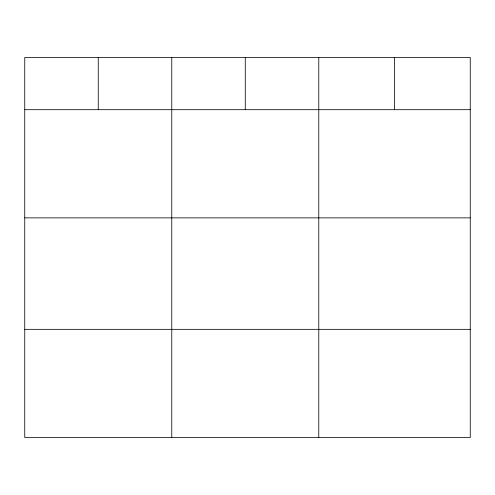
<?xml version="1.0" encoding="UTF-8"?>
<svg xmlns="http://www.w3.org/2000/svg" width="495" height="495" viewBox="0 0 495 495"><rect width="100%" height="100%" fill="white"/><g stroke="black" fill="none" stroke-linecap="round" stroke-linejoin="round"><path stroke-width="0.74" d="M470.25 217.874L470.25 57.476L24.75 57.476L24.75 437.524L470.25 437.524L470.25 217.874L24.75 217.874M24.75 109.692L470.25 109.692M24.75 329.336L470.25 329.336M394.515 57.476L394.515 109.692M318.78 57.476L318.78 437.524M245.273 57.476L245.273 109.692M171.765 57.476L171.765 437.524M98.258 57.476L98.258 109.692"/></g></svg>
